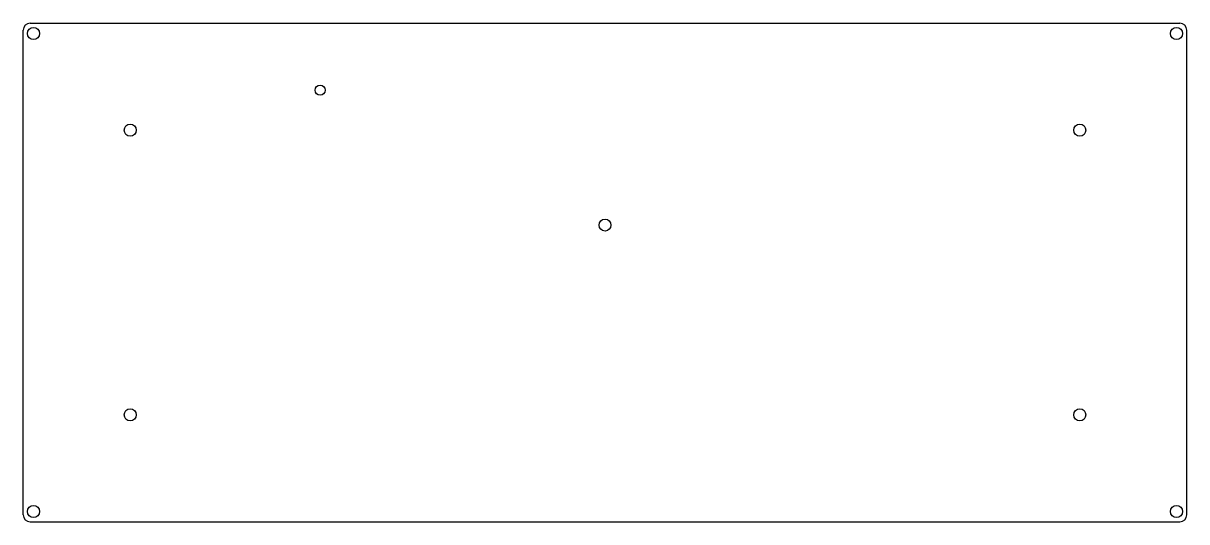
# Model space of a CAD drawing. Extents: x -116 to 116, y -50 to 50.
import ezdxf

# ---------------------------------------------------------------- set-up
doc = ezdxf.new("R2010")
doc.units = 0
doc.header["$MEASUREMENT"] = 0
doc.layers.add('VISIBLE', color=7, linetype='CONTINUOUS')

msp = doc.modelspace()

# ---------------------------------------------------------------- linework, layer by layer
at = {"layer": 'VISIBLE'}
for p, q in [((-115, 49.9), (115, 49.9)), ((-116.4, -48.5), (-116.4, 48.5)), ((116.4, -48.5), (116.4, 48.5)), ((-115, -49.9), (115, -49.9))]:
    msp.add_line(p, q, dxfattribs=at)
for centre, radius in [((-114.35, 47.85), 1.2), ((114.35, 47.85), 1.2), ((-57, 36.5), 1), ((-95, 28.5), 1.2), ((95, 28.5), 1.2), ((0, 9.5), 1.2), ((-95, -28.5), 1.2), ((95, -28.5), 1.2), ((-114.35, -47.85), 1.2), ((114.35, -47.85), 1.2)]:
    msp.add_circle(centre, radius, dxfattribs=at)
for centre, start, end in [((-115, 48.5), 90, 180), ((115, 48.5), 0, 90), ((-115, -48.5), 180, 270), ((115, -48.5), 270, 0)]:
    msp.add_arc(centre, 1.4, start, end, dxfattribs=at)

doc.saveas('drawing.dxf')
